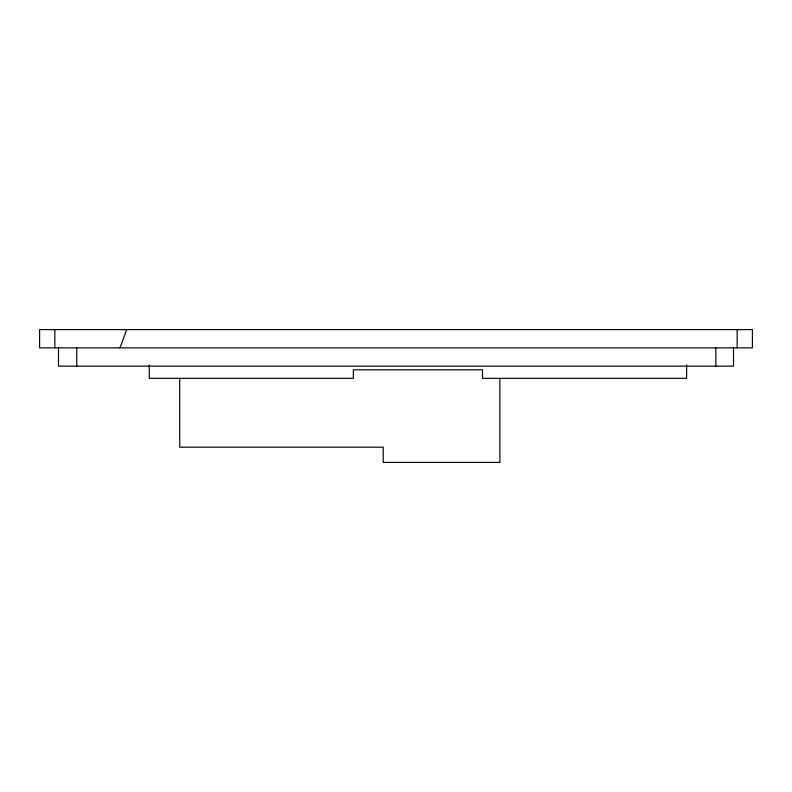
<?xml version="1.0" encoding="UTF-8"?>
<svg xmlns="http://www.w3.org/2000/svg" width="792" height="792" viewBox="0 0 792 792"><rect width="100%" height="100%" fill="white"/><g stroke="black" fill="none" stroke-linecap="round" stroke-linejoin="round"><path stroke-width="1.19" d="M120.018 347.866L126.72 329.591M737.174 329.591L737.174 347.866M733.511 347.866L733.511 366.151L58.489 366.151L58.489 347.866M715.849 347.866L715.849 366.151M686.605 364.934L686.605 378.328L482.506 378.328L482.506 369.805L353.351 369.805L353.351 378.328L149.262 378.328L149.262 364.934M499.871 378.655L499.871 462.409L383.209 462.409L383.209 447.173L179.725 447.173L179.725 378.517M76.765 347.866L76.765 366.151M54.826 329.591L54.826 347.866M752.4 329.591L39.6 329.591L39.6 347.866L752.4 347.866L752.4 329.591"/></g></svg>
